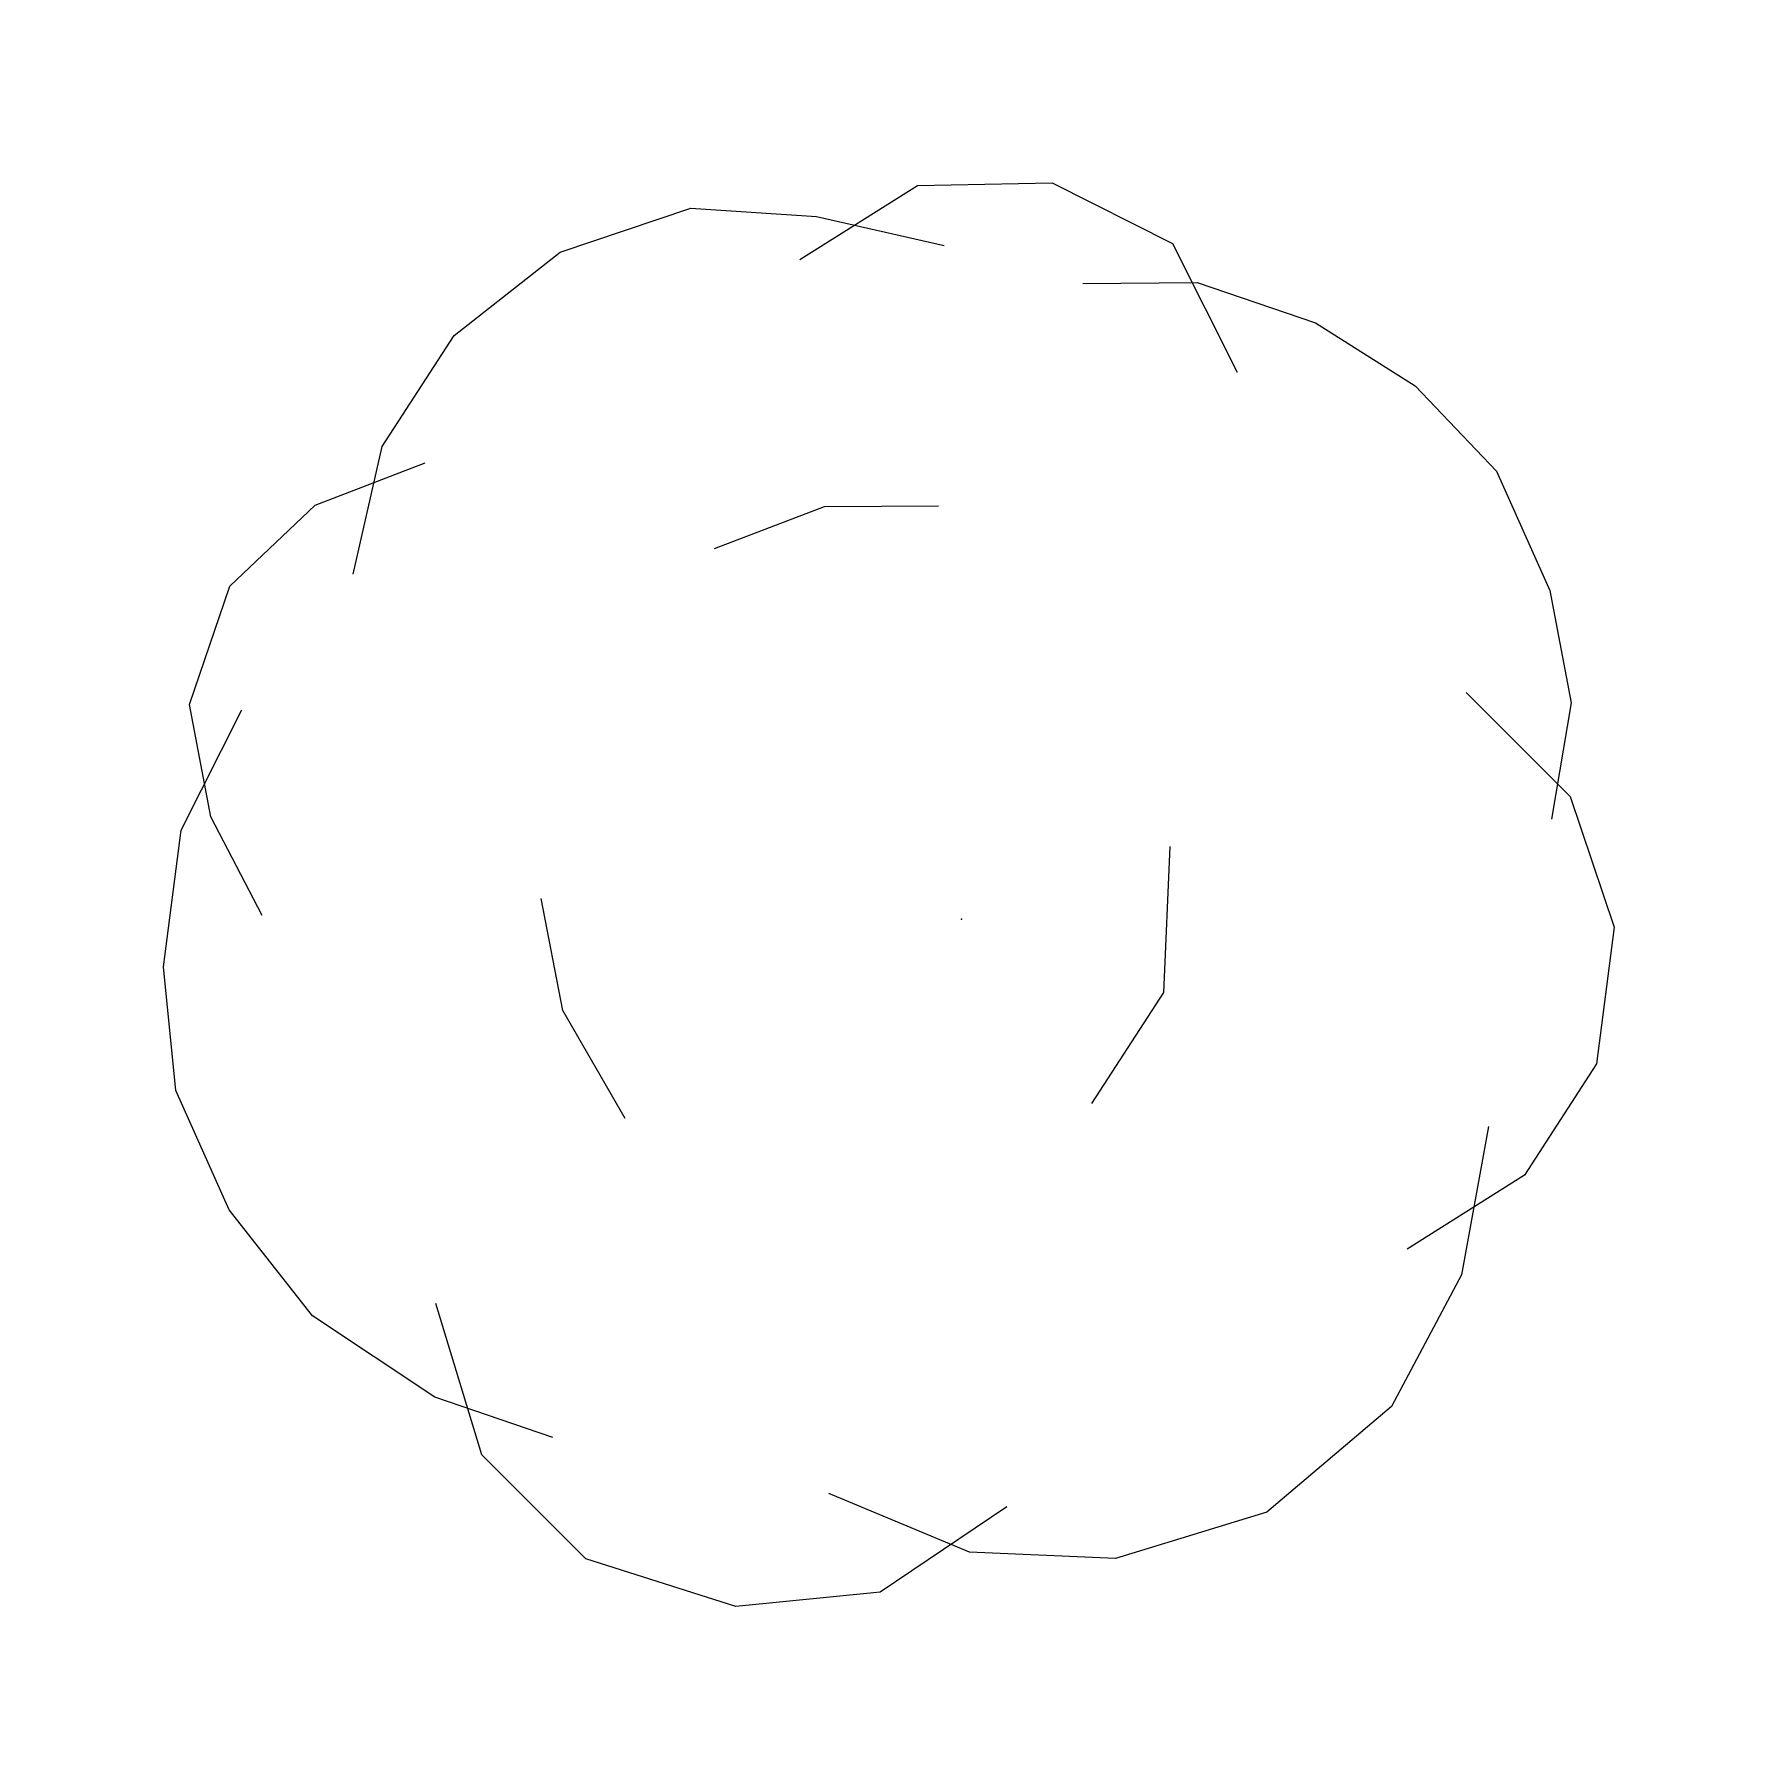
# Model space of a CAD drawing. Header units: metres. Extents: x 64 to 796628, y 142 to 671743.
# Drawn here: x 216396.776 to 216398.036, y 148091.412 to 148092.677 of the extents above; entities that cross this region are included whole.
import ezdxf

# ---------------------------------------------------------------- set-up
doc = ezdxf.new("R2010")
doc.units = ezdxf.units.M
doc.header["$LTSCALE"] = 2
doc.linetypes.add('UNE_LIGNE_CONTINUE', pattern=[0])
for name, color, linetype in [('ARBRE', 3, 'UNE_LIGNE_CONTINUE'), ('Arbres', 100, 'Continuous'), ('TopoMat', 7, 'Continuous'), ('Végétation', 92, 'Continuous')]:
    doc.layers.add(name, color=color, linetype=linetype)

# ---------------------------------------------------------------- blocks, each defined once
blk = doc.blocks.new('A$C79051592')
blk.add_point((0, 0))
blk = doc.blocks.new('ARBRE')
blk.add_point((364420.31, 376331.7))
at = {"layer": 'Arbres'}
for p, q in [((364420.0302, 376332.7441), (364420.2235, 376332.7881)), ((364420.2235, 376332.7881), (364420.4149, 376332.7359)), ((364419.8828, 376332.6029), (364420.0302, 376332.7441)), ((364420.4149, 376332.7359), (364420.546, 376332.5695)), ((364420.2976, 376332.6518), (364420.4619, 376332.6868)), ((364420.4619, 376332.6868), (364420.6442, 376332.6636)), ((364419.7105, 376332.6451), (364419.8939, 376332.6701)), ((364419.8939, 376332.6701), (364420.0862, 376332.6659)), ((364420.6442, 376332.6636), (364420.8065, 376332.6024)), ((364419.5352, 376332.543), (364419.7105, 376332.6451)), ((364420.8065, 376332.6024), (364420.9487, 376332.5032)), ((364419.4068, 376332.3918), (364419.5352, 376332.543)), ((364420.9487, 376332.5032), (364421.0608, 376332.3468)), ((364419.3356, 376332.2105), (364419.4068, 376332.3918)), ((364421.0608, 376332.3468), (364421.1249, 376332.1915)), ((364419.9908, 376332.2542), (364420.1551, 376332.2892)), ((364419.8445, 376332.1612), (364419.9908, 376332.2542)), ((364419.2564, 376332.1064), (364419.4027, 376332.1995)), ((364419.3315, 376332.0182), (364419.3356, 376332.2105)), ((364421.1249, 376332.1915), (364421.1308, 376332.0182)), ((364420.9706, 376332.1755), (364421.1508, 376332.0562)), ((364419.1571, 376331.9642), (364419.2564, 376332.1064)), ((364421.1508, 376332.0562), (364421.2529, 376331.8809)), ((364419.134, 376331.7819), (364419.1571, 376331.9642)), ((364420.5887, 376331.8662), (364420.6226, 376331.6538)), ((364421.2529, 376331.8809), (364421.2678, 376331.6785)), ((364419.1589, 376331.5985), (364419.2111, 376331.7898)), ((364419.198, 376331.6265), (364419.134, 376331.7819)), ((364421.2678, 376331.6785), (364421.1966, 376331.4972)), ((364420.6226, 376331.6538), (364420.5514, 376331.4725)), ((364419.3011, 376331.4993), (364419.198, 376331.6265)), ((364419.1739, 376331.3961), (364419.1589, 376331.5985)), ((364419.762, 376331.4509), (364419.6979, 376331.6062)), ((364421.1305, 376331.5563), (364421.1354, 376331.3349)), ((364421.1966, 376331.4972), (364421.0492, 376331.356)), ((364419.8841, 376331.3136), (364419.762, 376331.4509)), ((364419.2279, 376331.2218), (364419.1739, 376331.3961)), ((364421.1354, 376331.3349), (364421.0732, 376331.1246)), ((364419.34, 376331.0654), (364419.2279, 376331.2218)), ((364421.0732, 376331.1246), (364420.9248, 376330.9353)), ((364419.4912, 376330.9371), (364419.34, 376331.0654)), ((364419.7766, 376330.7867), (364419.6655, 376330.9911)), ((364419.6915, 376330.8559), (364419.4912, 376330.9371)), ((364420.9248, 376330.9353), (364420.7203, 376330.8242)), ((364419.8738, 376330.8327), (364419.6915, 376330.8559)), ((364420.5481, 376330.8664), (364420.3907, 376330.7062)), ((364420.5079, 376330.7903), (364420.2876, 376330.8335)), ((364420.7203, 376330.8242), (364420.5079, 376330.7903)), ((364419.9569, 376330.6674), (364419.7766, 376330.7867)), ((364420.3907, 376330.7062), (364420.1873, 376330.6432)), ((364420.1873, 376330.6432), (364419.9569, 376330.6674))]:
    blk.add_line(p, q, dxfattribs=at)
at = {"layer": 'TopoMat'}
blk.add_blockref('A$C79051592', (364420.31, 376331.7), dxfattribs=at)
blk = doc.blocks.new('arbres')
at = {"layer": 'ARBRE'}
blk.add_blockref('ARBRE', (-0.1797, 0.9942), dxfattribs=at)
blk = doc.blocks.new('_arbre')
at = {"layer": 'ARBRE', "rotation": 348.4468856779663}
blk.add_blockref('arbres', (0, 0), dxfattribs=at)

msp = doc.modelspace()

# ---------------------------------------------------------------- block references
at = {"layer": 'Végétation', "xscale": 0.5, "yscale": 0.5, "zscale": 0.5}
msp.add_blockref('_arbre', (193.8138, 230.3796), dxfattribs=at)
msp.add_blockref('_arbre', (193.8138, 230.3796), dxfattribs=at)
msp.add_blockref('_arbre', (193.8138, 230.3796), dxfattribs=at)
msp.add_blockref('_arbre', (193.8138, 230.3796), dxfattribs=at)
msp.add_blockref('_arbre', (193.8138, 230.3796), dxfattribs=at)

doc.saveas('drawing.dxf')
